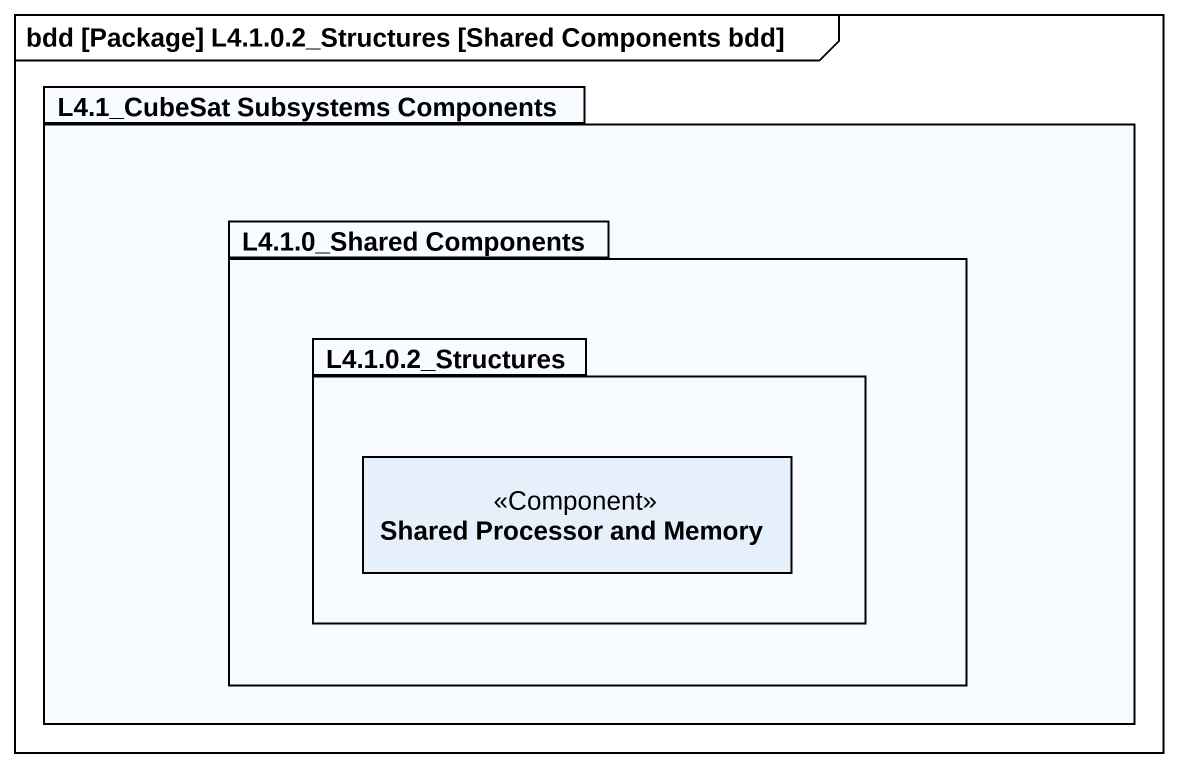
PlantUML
@startuml
mainframe bdd [Package] L4.1.0.2_Structures [Shared Components bdd]
hide circle
hide empty members
package "L4.1_CubeSat Subsystems Components" as L4_1_CubeSat_Subsystems {
  package "L4.1.0_Shared Components" as L4_1_0_Shared_Components {
    package "L4.1.0.2_Structures" as L4_1_0_2_Structures {
      class "Shared Processor and Memory" as Shared_Processor_and_Memory <<Component>>
    }
  }
}
@enduml
